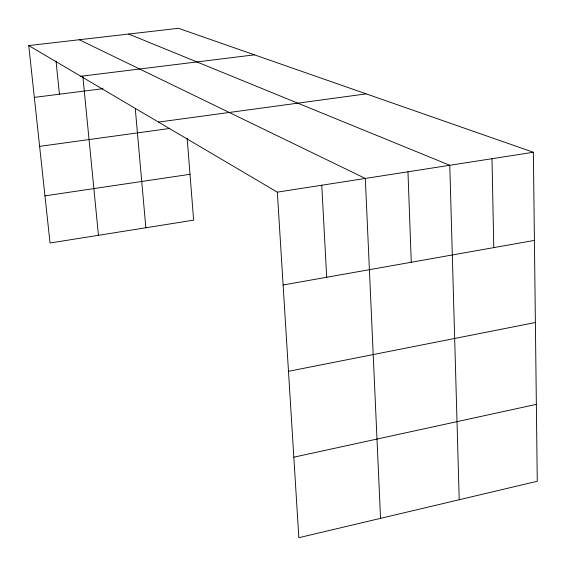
<?xml version="1.0" encoding="UTF-8"?>
<svg xmlns="http://www.w3.org/2000/svg" width="566" height="566" viewBox="0 0 566 566"><rect width="100%" height="100%" fill="white"/><g stroke="black" fill="none" stroke-linecap="round" stroke-linejoin="round"><path stroke-width="0.85" d="M293.825 457.179L536.356 404.365M288.483 371.31L535.386 322.514M283.113 284.995L534.41 240.409M277.333 192.15L533.37 152.261L537.261 481.263L298.834 537.7L277.333 192.15L28.739 45.57L50.049 243.005L193.636 220.153L187.162 138.274M44.955 195.864L190.013 174.3M39.613 146.368L169.75 128.454M158.515 122.086L366.188 93.871M34.328 97.394L102.934 88.692M80.811 76.269L254.445 54.838M28.739 45.57L178.467 28.3L533.37 152.261M128.666 34.045L449.779 165.286L459.217 499.736M79.254 39.74L365.311 178.446L380.543 518.357M56.027 60.994L59.444 94.204M82.841 76.269L98.456 235.3M135.309 108.99L145.844 227.758M321.771 185.224L326.688 277.262M407.973 171.795L411.263 262.256M492.003 158.706L493.771 247.618"/></g></svg>
